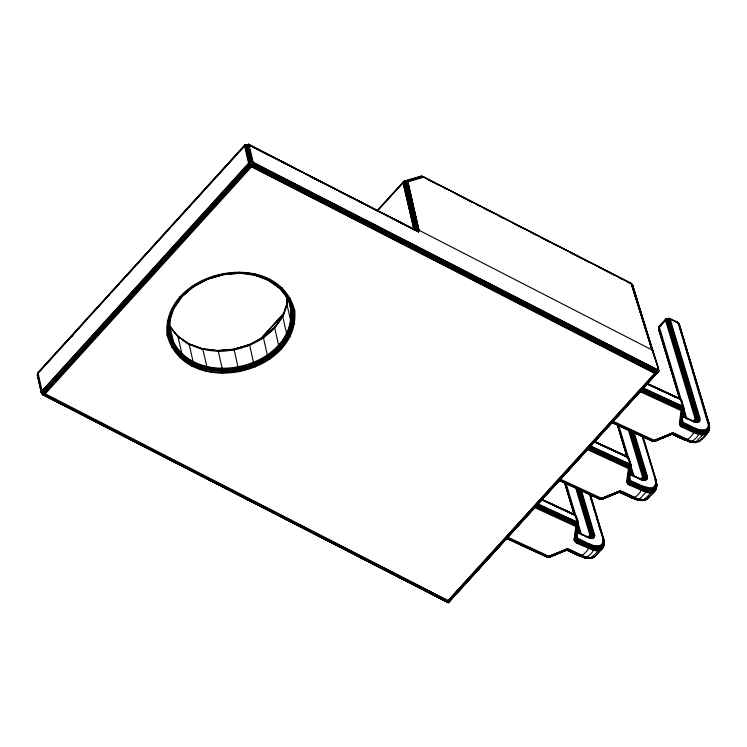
<?xml version="1.0" encoding="UTF-8"?>
<svg xmlns="http://www.w3.org/2000/svg" width="747" height="747" viewBox="0 0 747 747"><rect width="100%" height="100%" fill="white"/><g stroke="black" fill="none" stroke-linecap="round" stroke-linejoin="round"><path stroke-width="1.12" d="M377.319 210.411L404.127 181.232L420.636 176.311L423.035 176.544L631.252 283.43L632.737 285.485L654.54 357.29L630.926 283.169L423.642 177.011M631.252 283.43L632.513 284.85L658.546 369.009L658.705 371.175L448.312 602.745L43.065 394.892L41.487 393.127L37.35 375.283L38.144 372.38L245.016 144.899L248.807 144.339L418.647 231.953L248.9 144.918L261.31 151.296M167.039 334.88C161.511 269.639 277.342 245.66 294.748 310.5C300.275 375.741 184.444 399.71 167.039 334.88L169.27 333.797L169.924 332.667L169.98 319.651L169.345 321.163L167.113 321.752M294.673 323.619L292.161 322.956L290.835 321.425L286.923 304.225L286.951 296.876M290.256 336.682L287.903 335.534L286.643 333.797L282.74 316.597L287.128 303.151L287.156 297.465M289.92 304.692C302.703 370.428 182.035 395.798 169.177 328.867M589.439 494.178L602.437 537.373C605.724 540.511 604.547 547.542 600.775 550.081L597.488 550.847L593.221 550.324L576.544 543.097L574.051 540.156L576.198 538.923L576.684 536.458L577.945 538.578C585.172 540.968 592.427 547.719 600.513 545.347L602.325 543.592L603.697 538.904L590.363 494.598M679.574 398.879L658.574 329.1L659.284 326.168L665.782 319.053L667.454 319.258L669.116 318.306L677.501 322.069L679.378 324.413L709.024 423.661L707.67 427.686L705.85 429.441C697.773 431.813 690.517 425.062 683.29 422.671L682.039 421.196L683.393 423.334C690.742 425.799 698.165 432.606 706.391 430.151L708.277 428.33L708.959 425.501L708.389 421.859L678.724 323.274L669.573 318.876M656.352 481.619L655.11 479.425L655.661 482.917L654.998 485.643C659.368 490.844 649.675 495.121 647.229 498.968C637.919 504.15 627.769 494.803 619.291 492.105L603.184 498.342M697.754 441.916C703.179 439.115 709.23 433.568 709.65 426.882L708.324 424.968L678.117 322.881L669.116 318.306L665.782 319.053L665.493 320.276L695.149 418.862L695.364 420.216L694.411 421.934L697.343 420.281L699.808 421.159L697.287 422.457L695.298 422.214L682.244 416.406M709.024 423.661L679.154 323.796L677.874 322.377L679.378 324.413L677.501 322.069L676.493 322.078M418.647 231.953L407.787 181.876L407.143 181.334L404.846 180.923L377.16 211.252M206.508 278.407L207.377 279.35L192.885 286.923L181.269 296.979L179.99 296.578M413.95 230.001L403.025 182.296L407.022 181.586L418.609 231.803L407.022 181.586L422.933 176.712L631.458 283.879L658.546 369.009L632.737 286.185L632.504 286.876M418.609 231.803L418.871 230.207L407.787 181.876L407.022 181.586L418.171 231.299L247.864 144.386M541.715 499.369L574.929 514.804L576.142 516.849L574.555 514.487L541.967 499.426M593.94 441.225L627.601 456.847L629.105 459.47L627.228 456.538L594.64 441.468M679.434 398.487L681.488 400.943L679.901 398.581L647.313 383.519M37.574 375.928L37.994 372.762L41.935 390.466L43.699 393.015L44.008 394.846L448.312 602.745L658.705 371.175L253.289 162.949L251.618 161.931L247.705 144.731L249.125 144.629L244.689 145.133L248.807 144.339L253.233 162.314L252.972 164.499L251.646 166.74L45.109 393.996L43.065 394.892L41.253 392.483L37.35 374.592L37.994 372.762L244.689 145.133L246.762 145.245M222.223 373.285L222.186 368.476L218.283 351.277L217.629 350.745L232.905 349.4M574.051 540.156L575.797 526.551L577.3 522.685L574.929 514.804L541.398 499.313M656.053 488.006L655.549 490.097L653.448 492.124L650.151 492.899L645.884 492.366L628.022 484.392L626.696 480.919L628.47 468.593L629.973 464.727L627.601 456.847L594.061 441.365M594.108 441.458L627.601 456.847L629.095 458.826L631.112 465.549L629.245 479.649L629.516 481.049L630.673 482.048C638.143 484.588 645.716 491.451 654.073 488.921L656.034 487.035L656.744 484.103L655.661 482.917M708.978 429.011L708.221 432.149L706.12 434.175L702.824 434.941L698.557 434.418L693.608 432.616L680.694 426.434L679.368 422.961L681.143 410.645L682.646 406.779L680.274 398.898L647.061 383.463M679.387 424.249L681.927 422.428L683.804 408.236L681.535 400.28L680.274 398.898L646.734 383.407M239.563 272.095L239.096 273.346L222.886 274.737L207.274 279.425M603.632 544.918L602.876 548.055L594.556 556.926C584.808 559.68 576.133 551.389 567.384 548.587L566.824 549.979L549.456 557.141L547.178 557.169L506.391 538.27M656.744 484.103L655.997 489.434L647.229 498.968C637.48 501.732 628.806 493.44 620.057 490.63L619.487 492.03L602.129 499.183L599.841 499.211L560.11 480.807M709.65 426.882L708.67 431.477L699.902 441.019C690.153 443.774 681.479 435.482 672.73 432.681L672.16 434.072L654.792 441.234L652.514 441.262L611.055 422.195M576.899 532.312L589.953 538.12L593.482 538.008L594.817 535.599L581.521 490.508M602.437 537.373L602.988 540.875L604.071 542.061L603.576 545.805L601.559 547.747C593.081 550.334 585.377 543.433 577.814 540.828L576.488 539.689L576.18 538.092L577.954 525.776C579.625 522.414 576.871 517.559 574.929 514.804L541.435 499.407M679.546 397.806L658.574 329.1L659.284 326.168L660.572 325.869M629.572 474.354L642.625 480.162L644.614 480.414L647.135 479.107L644.67 478.239L641.738 479.882L642.691 478.164L642.476 476.819L628.479 430.3M647.135 479.107L647.191 475.755L634.194 432.56M656.286 483.449L655.605 486.278L653.718 488.108C645.492 490.555 638.078 483.748 630.72 481.283L629.665 480.368L629.357 478.51L628.871 480.975L626.724 482.198M699.808 421.159L699.864 417.806L670.199 319.221L669.583 318.409L665.502 319.324L669.956 318.717L669.443 318.978L665.4 319.744L669.583 318.409M709.417 426.154L708.922 429.898L706.905 431.841C698.426 434.427 690.723 427.527 683.16 424.922L681.834 423.782L681.525 422.186L683.86 408.824L683.131 406.499L642.597 387.637M658.574 329.1L659.181 326.588L666.221 318.95M173.593 308.586L181.745 296.923L193.538 286.512L182.212 296.316L173.986 308.259L171.53 308.688M269.863 359.13L267.323 355.058L263.364 337.364L275.157 326.953L274.719 328.073L278.631 345.273L281.796 348.793M37.35 375.283L38.144 372.38L38.947 372.09M586.423 449.143L628.47 468.593C634.063 468.154 629.123 460.88 628.862 458.238M604.08 544.264L604.071 542.061M656.305 486.96L656.977 484.831M709.426 428.358L708.819 422.382L707.783 421.467M169.989 320.211L174.163 307.278C162.51 327.952 171.773 353.704 192.819 363.798C212.055 372.958 234.586 372.286 254.223 364.695C275.708 355.833 295.438 335.086 292.226 310.322C288.659 291.76 272.001 279.359 254.4 275.204L253.98 274.466L265.615 278.696M282.721 316.065L287.128 303.151M287.203 303.768C275.783 352.883 198.263 369.401 170.055 326.486M182.212 296.316L181.269 296.979M507.839 537.242L548.84 556.207L549.456 557.141L554.694 554.517M559.466 478.808L601.512 498.258L602.129 499.183L601.158 498.51M612.138 420.85L654.185 440.3L654.792 441.234L657.939 439.488M174.182 307.811L173.986 308.259C163.079 328.148 172.93 353.564 193.043 362.986C212.12 372.071 234.455 371.399 253.924 363.882C288.8 351.688 309.081 304.487 271.469 282.067M206.013 371.324L206.835 366.609L202.754 348.942L188.216 343.555L177.777 336.29M403.025 182.296L404.127 181.232L415.341 230.487L403.66 182.231L403.025 182.296L404.127 181.232L421.411 176.227L423.035 176.544L403.52 181.736L377.151 210.766M410.476 227.788L416.228 230.459L405.285 181.549L405.621 180.839M404.846 180.923L417.003 230.646L406.405 180.979L405.285 181.549L416.359 230.478L417.806 231.038L406.163 181.474L407.143 181.334M255.773 274.056L254.708 275.241L238.76 273.075L234.203 273.477M249.125 144.629L245.968 145.058L249.881 162.258L248.695 163.826L41.262 391.792L248.48 163.22L250.731 162.006L658.705 371.175L448.275 602.633L42.738 394.603L41.487 393.127L41.253 392.483L249.087 164.48L250.731 162.006L246.827 144.806L248.807 144.339M181.512 296.764C165.601 312.825 163.397 340.856 180.942 356.59C201.055 374.004 230.636 374.882 254.568 365.516C276.297 356.552 296.242 335.571 293.001 310.528C288.183 285.84 262.01 273.262 238.76 273.075M274.831 327.186L283.309 315.299L274.681 327.56L263.364 337.364M576.544 543.097L578.047 539.241L576.787 534.74M629.217 485.148L630.72 481.283L629.46 476.782M681.89 427.191L683.393 423.334L682.132 418.834M191.493 366.039L192.819 363.798L193.081 361.604L189.168 344.404L187.712 343.685L200.756 348.429M201.485 349.232L202.194 348.644L217.975 350.558M39.731 371.231L42.859 367.785M44.428 366.067L53.028 356.599M54.596 354.881L57.724 351.435M60.068 348.849L72.59 335.076M75.718 331.64L87.455 318.726M90.583 315.281L103.105 301.508M106.233 298.062L109.361 294.626M111.705 292.04L119.529 283.43M121.873 280.853L124.226 278.267M126.57 275.68L139.091 261.908M142.219 258.471L153.957 245.558M157.869 241.253L168.822 229.198M172.734 224.894L176.647 220.598M178.206 218.871L185.247 211.121M188.375 207.685L191.503 204.239M193.856 201.653L201.681 193.053M204.024 190.466L206.368 187.88M208.721 185.303L218.105 174.975M219.674 173.248L221.233 171.53M224.361 168.084L236.099 155.171M240.011 150.866L245.492 144.843M71.619 336.916L73.187 335.198M259.695 339.82L284.009 313.077M260.815 338.746L284.336 312.862M261.114 338.933L283.851 313.917M654.577 373.407L251.646 166.74L248.695 163.826L251.618 161.931L658.854 370.736L448.303 602.362L448.041 600.653L654.577 373.407L657.864 372.081L252.972 164.499L249.61 165.143L43.074 392.39L43.494 394.976M448.938 601.298L453.644 596.125M455.987 593.538L459.125 590.093M465.39 583.202L474 573.724M477.921 569.41L479.49 567.692M481.049 565.965L489.668 556.487M492.805 553.041L494.365 551.314M497.502 547.868L504.552 540.109M507.68 536.663L510.033 534.077M513.945 529.772L520.211 522.872M522.564 520.295L524.917 517.708M529.614 512.535L535.095 506.503M537.448 503.917L540.576 500.471M546.057 494.439L550.763 489.266M552.322 487.548L555.46 484.093M562.51 476.343L565.638 472.898M567.206 471.17L571.128 466.866M578.169 459.106L586.003 450.488M589.925 446.183L591.484 444.456M594.621 441.01L601.671 433.251M604.799 429.805L606.368 428.087M610.29 423.773L616.555 416.882M619.683 413.436L622.036 410.85M626.733 405.677L632.214 399.645M634.567 397.059L637.695 393.613M643.176 387.581L647.882 382.408M649.451 380.69L652.579 377.235M448.303 602.362L656.436 372.865L252.617 165.311L250.245 165.769L43.699 393.015L448.041 600.653L655.511 373.183L252.169 166.077L250.936 166.31L44.4 393.566L44.549 394.509L448.209 601.718L656.436 372.865L252.169 166.077M587.478 537.336L591.194 533.797L594.519 533.713M640.142 479.387L643.867 475.839L647.191 475.755M692.814 421.429L696.54 417.89L699.864 417.806M588.459 537.831L591.419 535.216L594.817 535.599M641.131 479.873L644.091 477.258L647.49 477.641M693.804 421.924L696.764 419.31L700.163 419.693M572.193 552.126L566.105 549.306L579.915 556.226C583.949 555.338 589.869 548.821 589.663 544.003M599.374 499.117L602.166 499.08L619.095 492.002L632.588 498.277C636.621 497.39 642.541 490.863 642.336 486.054L630.617 480.629L629.366 479.154M682.637 438.629L671.59 433.783L685.26 440.319C689.294 439.432 695.205 432.915 695.009 428.096M698.828 422.102L696.559 421.037L693.916 421.691L696.503 420.412L696.54 417.89L666.875 319.305L665.4 319.744M593.482 538.008L591.222 536.944L588.571 537.597L591.997 536.187L594.463 537.065M708.903 430.711L706.578 433.493L703.301 434.268L699.052 433.736L682.403 426.528L680.228 423.96L681.656 409.972L640.655 391.008M698.548 441.832L699.92 440.506M642.336 486.054L650.329 488.062L653.186 487.399L654.998 485.643M656.249 487.847L654.232 489.789C645.753 492.376 638.05 485.475 630.487 482.879L628.871 480.975L630.627 467.827L629.74 466.324L588.739 447.36M649.33 496.942L646.613 499.472L641.906 500.611L640.524 500.06M603.557 546.617L594.556 556.926L589.971 558.495L584.528 557.906L566.422 549.951L549.447 556.711M596.657 554.9L593.94 557.43L589.243 558.56L587.282 557.43M270.293 279.341L268.257 280.237L254.148 274.933M672.73 432.681L652.514 441.262L611.522 422.298M558.849 480.246L599.841 499.211L620.057 490.63M567.384 548.587L547.178 557.169L505.71 538.101M264.849 336.234L268.164 333.367M269.826 331.929L275.634 326.897M680.694 426.434L682.777 422.933L681.535 418.451M628.022 484.392L630.001 481.619L629.441 478.323M575.349 542.341L577.431 538.839L576.189 534.357M654.792 440.805L671.768 434.044L689.873 442L695.317 442.588L703.301 434.268L703.739 432.588L703.002 430.113M602.166 499.08L619.487 492.03L633.587 498.258L638.452 500.023L642.644 500.546C645.819 497.605 653.111 493.281 650.329 488.062M584.528 557.906L589.971 558.495C593.146 555.553 600.439 551.23 597.656 546.02M695.112 421.261L695.989 419.683L695.774 418.32L666.119 319.735L658.583 328.428L679.583 398.216M642.439 479.21L643.316 477.632L643.102 476.269L629.105 429.749M702.003 438.993L700.611 439.843M699.902 441.019L694.579 442.654L688.93 441.066M179.663 357.804L181.428 355.871L181.866 353.807L177.963 336.608L169.83 326.028L173.967 343.741L173.397 345.637L171.324 347.178M249.815 344.6L234.016 349.138L217.807 350.53M191.923 286.25L193.454 286.839M263.448 337.037L264.018 336.953L249.517 344.815L233.988 349.297L249.629 344.46M629.46 283.58L630.496 283.104M625.659 456.884L627.228 456.538L628.32 458.369L627.648 457.93M585.452 536.804L587.03 536.467L589.953 538.12M282.123 287.576L279.546 288.099L268.257 280.237M683.131 406.499L642.7 388.3M679.845 425.435L682.188 423.101L681.684 419.87M626.696 480.919L628.274 480.536L629.413 479.098L631.187 466.772L630.459 464.457L590.027 446.248M627.172 483.384L629.161 481.74L629.59 479.742M602.325 543.592L603.361 544.983L601.4 546.879C593.043 549.4 585.471 542.546 578.001 540.006L576.843 539.007L576.572 537.607L578.514 524.73L577.795 522.405L537.354 504.206M574.499 541.342L576.843 539.007L576.348 535.776M651.683 440.851L652.159 440.581L651.431 440.347L652.047 441.16L654.839 441.122L672.16 434.072L686.26 440.3L691.124 442.065L695.317 442.588M599.01 498.8L602.119 498.763L599.01 498.8L599.486 498.529M193.23 286.979L207.377 279.35M263.672 336.897L249.526 344.535L253.504 362.491L255.278 366.973M546.701 557.066L549.493 557.029L566.422 549.951L585.134 558.056C589.215 555.945 595.434 550.875 593.958 545.562M648.704 497.455L645.875 499.78L644.259 499.724M595.266 555.749L596.031 555.413M630.207 430.421L643.867 475.839L643.83 478.36L641.243 479.639L643.895 478.986L646.155 480.05M643.335 500.247L639.087 499.724L619.683 491.778L601.783 498.763L619.963 491.022L634.717 497.418M421.411 176.227L422.615 176.488L419.917 176.609L423.035 176.544M660.04 438.61L665.297 436.416M667.398 435.538L670.545 434.222L667.36 435.417M654.839 441.122L671.768 434.044L690.48 442.149C694.561 440.039 700.779 434.969 699.304 429.656M603.174 498.324L606.321 497.007M608.422 496.129L618.927 491.741L631.971 497.455L632.588 498.277M589.682 537.336L591.157 536.318L591.194 533.797L577.534 488.379M556.795 553.639L565.199 550.128L562.015 551.323M654.792 441.234L671.964 434.156L685.727 440.422L672.16 434.072L654.661 441.122L672.356 433.82L691.759 441.766L696.008 442.289M602.129 499.183L619.291 492.105L633.054 498.37L618.927 491.741L613.632 493.776M549.456 557.141L566.824 549.979L585.779 557.972M601.783 498.763L619.861 491.367L634.156 497.932L619.963 491.022L601.512 498.258M549.493 557.029L566.618 550.063L580.382 556.328L566.824 549.979L549.325 557.029L567.01 549.727L586.414 557.673L590.662 558.196M619.487 492.03L601.998 499.08L619.683 491.778L633.587 498.258M654.185 440.3L672.636 433.064L687.389 439.46M548.84 556.207L567.29 548.97L582.044 555.366M290.462 298.202L288.837 298.557L287.072 297.848L278.939 287.268M246.827 144.806L244.577 146.02L248.695 163.826L249.106 162.678L245.203 145.478L245.968 145.058L244.54 145.506L245.203 145.478L38.032 373.267L37.583 373.902L41.496 391.111L42.159 391.073L41.253 392.483L42.738 394.603L448.219 602.437M212.802 276.95L216.098 275.97M208.488 278.734L222.923 274.775L222.755 273.579M207.087 279.285L222.905 274.579L239.273 273.141M245.8 346.216L249.003 345.263M632.737 285.485L630.926 283.169L632.513 284.85L652.066 349.969L418.955 230.216L407.787 181.876L423.577 177.263L422.195 176.357M694.887 442.252L696.932 441.766M641.934 479.35L644.67 478.239L644.717 475.568L631.056 430.151M591.941 538.363L590.718 537.401L587.758 537.112L591.222 536.944L591.997 536.187L592.044 533.517L578.71 489.21M589.542 558.158L593.211 557.738M418.871 230.207L407.787 181.876M691.367 420.58L694.878 421.653L698.146 421.541L699.061 420.664L699.108 417.564L669.443 318.978L670.199 319.221M249.087 164.48L253.196 163.696L658.378 371.632L252.972 164.499L657.211 372.501L252.617 165.311M669.956 318.717L668.602 318.913L698.268 417.498L698.52 419.114L697.381 421.177L693.104 421.205L696.064 421.495L697.287 422.457M679.368 422.961L681.525 422.186L682.03 420.552M574.023 538.867L576.572 537.607L578.458 524.142L576.189 516.186M644.614 480.414L643.391 479.443L638.694 478.528M638.601 499.818L636.677 499.575L639.087 499.724L646.379 491.694L647.014 489.154L646.631 487.604M294.748 310.5L292.226 310.322L290.9 308.987M695.765 421.121L697.343 420.281L697.39 417.61L667.725 319.025M225.09 274.28L230.786 273.775M239.031 371.801L234.091 349.4L218.143 350.81L201.849 348.83M222.998 350.679L225.211 350.483M230.73 349.998L232.943 349.801M587.852 558.009L583.584 556.973M420.636 176.311L422.111 176.619M633.437 432.317L646.435 475.522L646.388 478.622L645.473 479.499L642.205 479.602L639.236 478.416L642.625 480.162M574.088 514.394L574.555 514.487M642.663 479.275L644.708 479.135L645.548 478.323L645.595 475.456L632.261 431.15M589.99 537.233L592.035 537.084L592.875 536.281L592.922 533.405L579.924 490.209M630.888 464.951L629.973 464.727L631.187 466.772L631.131 466.193M693.748 421.131L695.298 422.214M689.873 442L690.48 442.149M641.075 479.079L641.682 479.229M588.403 537.037L589.009 537.186M176.824 335.627L188.972 343.928L202.754 348.942M249.33 145.114L248.564 144.834L252.467 162.034L253.289 162.949L658.854 370.736M691.909 420.458L694.355 421.28M687.856 440.674L684.644 439.507L685.26 440.319M633.045 497.847L636.257 499.015M637.807 500.098L619.095 492.002M586.563 536.365L591.381 537.784L592.81 537.448L594.042 535.216L580.438 489.164M582.511 556.58L579.298 555.413L579.915 556.226M250.731 162.006L253.289 162.949M646.781 383.5L680.274 398.898L681.488 400.943M646.949 383.865L681.115 399.776M647.425 384.07L654.764 387.46M660.012 389.878L675.746 397.143L657.005 388.384M641.608 388.58L682.599 407.545L683.692 409.384M641.412 389.402L682.413 408.376L683.3 409.87L681.143 410.645L640.142 391.68M641.094 390.233L682.086 409.207L682.721 410.262L680.965 423.54L682.833 425.753C690.48 428.404 698.277 435.333 706.849 432.7L705.85 429.441M682.599 416.042L692.376 420.561M681.992 415.902L692.992 421.373M671.45 433.4L682.609 438.564M612.624 421.85L653.625 440.814L672.356 433.82L686.26 440.3M612.054 422.176L653.055 441.141M594.276 441.822L628.442 457.734M594.752 442.028L601.046 444.932M603.146 445.903L618.88 453.158M589.925 445.595L630.459 464.457M589.981 447.023L629.926 465.502L631.019 467.333M588.421 448.191L629.413 467.155L630.048 468.21L628.292 481.498L630.16 483.711C637.807 486.353 645.604 493.291 654.176 490.658L656.23 488.669L656.977 485.587L656.146 480.34M587.982 448.966L628.983 467.93L627.555 481.918L629.73 484.486L646.379 491.694L650.628 492.217L653.905 491.451L654.073 488.921L653.186 487.399M629.936 473.99L639.703 478.51M629.329 473.85L640.319 479.331M619.795 491.825L625.883 494.645M627.91 495.578L631.971 497.455M559.951 479.807L600.952 498.772M559.391 480.134L600.383 499.099M541.603 499.771L575.769 515.682M549.418 503.366L552.565 504.823M554.666 505.784L565.162 510.631M537.252 503.543L577.795 522.405M536.262 504.486L577.254 523.451L578.346 525.29M536.066 505.308L577.067 524.282L577.954 525.776L575.797 526.551L534.796 507.587M535.748 506.139L576.74 525.113L577.375 526.168L575.62 539.446L577.487 541.659C585.134 544.311 592.931 551.239 601.503 548.606L600.513 545.347M535.31 506.914L576.311 525.879L574.863 538.746L575.274 540.903L577.058 542.434L588.776 547.859L593.706 549.652L597.955 550.175L601.232 549.4L603.324 547.383L604.304 543.536L603.473 538.288M577.263 531.948L587.646 537.28M576.656 531.808L587.403 536.776M574.228 553.06L578.281 554.946L566.254 549.689L579.541 555.917M507.278 537.756L548.279 556.72L567.01 549.727L580.914 556.207M508.249 538.746L511.396 540.202M516.653 542.63L524.011 546.038M526.121 547.009L535.58 551.389M537.681 552.36L541.883 554.302M506.718 538.083L547.71 557.047M646.911 383.762L680.517 399.402M594.238 441.72L627.844 457.351M541.566 499.668L575.171 515.309M647.621 384.005L654.923 387.413M594.948 441.963L618.927 453.149M546.449 501.863L565.208 510.612M671.59 433.783L684.887 440.011M427.284 179.271L439.694 185.639M444.867 188.291L446.93 189.355M456.24 194.127L471.759 202.082M476.931 204.734L478.995 205.798M484.168 208.45L493.478 213.222M498.651 215.874L503.814 218.526M513.124 223.306L525.533 229.665M530.706 232.317L535.879 234.969M541.052 237.621L550.362 242.402M552.425 243.457L557.598 246.108M570.008 252.477L582.417 258.845M584.49 259.9L589.663 262.552M598.973 267.333L614.482 275.288M619.655 277.94L621.719 279.005M626.892 281.656L629.992 283.244M407.022 181.586L418.553 231.691L248.9 144.918L268.584 155.012L263.364 152.36M273.757 157.673L275.83 158.728M281.012 161.389L290.331 166.17L280.928 161.399M292.404 167.235L300.686 171.483M305.868 174.135L307.941 175.2M310.005 176.264L322.443 182.632M327.616 185.293L329.688 186.358M339.007 191.139L354.545 199.104M359.727 201.755L361.8 202.82M366.973 205.481L376.292 210.262M378.365 211.317L383.547 213.978M391.83 218.227L393.902 219.291M395.975 220.346L408.404 226.724M253.233 162.314L658.845 370.344M251.646 166.74L655.511 373.183L448.209 601.718L44.008 394.846M44.549 394.509L448.041 600.653M46.697 396.255L51.879 398.917M53.952 399.981L69.518 407.955M78.855 412.746L84.037 415.407M86.11 416.471L98.567 422.858M100.64 423.923L102.712 424.987M107.895 427.648L127.606 437.751M129.679 438.816L134.871 441.477M140.053 444.138L145.245 446.799M147.318 447.864L156.655 452.654M161.847 455.315L163.92 456.37M169.102 459.031L185.704 467.547M190.887 470.208L196.078 472.87M198.151 473.934L213.707 481.918M223.045 486.699L228.237 489.36M230.309 490.424L242.756 496.811M244.829 497.876L246.902 498.94M252.094 501.601L257.276 504.262M259.358 505.327L271.805 511.704M273.878 512.769L279.07 515.43M284.252 518.091L289.434 520.752M291.517 521.817L300.854 526.607M306.037 529.268L308.109 530.333M313.301 532.994L329.894 541.5M335.086 544.161L340.268 546.823M342.341 547.887L357.906 555.871M367.244 560.661L372.426 563.322M374.499 564.387L386.955 570.764M389.028 571.828L391.101 572.893M396.283 575.554L401.475 578.215M403.548 579.28L415.995 585.667M418.077 586.731L420.15 587.796M425.332 590.457L433.633 594.705M435.706 595.77L448.153 602.157M248.377 144.255L418.544 231.682M295.392 168.841L297.493 169.896M309.865 176.283L315.066 178.935M317.092 180.008L322.302 182.651M338.793 191.167L344.012 193.818M349.176 196.47L351.249 197.535M366.693 205.518L368.822 206.574M370.885 207.638L376.058 210.29M267.734 279.471L269.602 280.769M267.93 279.948L279.546 288.099M177.963 336.906L179.738 338.139M183.276 340.604L186.825 343.069M707.67 427.686L708.707 429.077L706.746 430.972C698.389 433.493 690.816 426.64 683.346 424.1L682.188 423.101L681.918 421.7L683.86 408.824L681.535 400.28M172.146 329.66L175.489 333.928M546.085 556.254L546.337 556.758M287.072 297.848L286.839 297.334C303.702 330.249 269.602 363.182 238.246 367.711C211.457 373.211 176.161 362.491 169.924 332.667L169.914 332.088M42.738 394.603L41.925 393.688L38.013 376.488M708.819 422.382L709.034 422.998M654.904 358.355L658.546 369.009M651.916 349.755L631.458 283.879L651.823 349.652M679.462 326.859L681.124 332.396M683.794 341.258L684.794 344.582M686.129 349.017L687.791 354.554M688.463 356.767L690.788 364.517M692.796 371.166L693.795 374.49M695.121 378.925L696.792 384.462M698.128 388.888L699.79 394.425M704.794 411.046L706.457 416.583M707.12 418.796L708.791 424.333M686.932 419.067L659.181 326.588L658.817 327.756L680.48 399.757M663.495 342.808L664.494 346.132M672.496 372.716L673.495 376.04M683.15 408.618L685.821 417.48M683.888 412.204L685.214 416.639M683.244 410.402L685.578 418.152M683.57 412.176L685.232 417.713M643.036 436.64L656.361 480.956M642.383 435.51L656.025 480.508M642.112 436.22L655.782 481.18M618.591 424.959L633.923 475.914M617.816 424.483L628.143 458.817M630.813 467.678L633.475 476.539M617.545 424.744L627.209 456.865M630.879 469.051L632.214 473.477M617.573 425.155L627.247 457.276M630.571 468.35L632.578 474.999M617.115 424.221L626.901 456.837M630.561 469.023L632.569 475.662M590.354 495.261L603.679 539.567M590.046 494.57L603.044 537.765L603.623 541.407L602.932 544.236L601.046 546.057C592.819 548.513 585.405 541.706 578.047 539.241L576.693 537.102M590.447 497.044L591.447 500.369M593.445 507.017L594.444 510.332M596.451 516.98L597.451 520.304M598.777 524.739L600.448 530.277M576.432 487.698L590.438 534.226L590.644 535.59L589.766 537.168L589.803 534.777L575.479 487.137M565.918 482.907L581.586 534.973M573.154 508.567L574.154 511.891M565.143 482.431L575.143 515.663M577.804 524.525L580.475 533.386M564.573 482.002L574.238 514.123M577.907 526.308L580.232 534.058M564.443 482.17L574.107 514.3M578.439 528.699L579.775 533.125M564.564 482.665L574.228 514.786M578.225 528.082L579.56 532.508M416.228 230.459L404.426 181.801L415.257 230.506M417.433 230.832L406.163 181.474L418.152 231.281M403.035 182.782L414.212 229.749L403.66 182.231L414.66 229.488M405.285 181.549L416.798 230.58M415.771 230.44L404.426 181.801L415.649 230.44M406.163 181.474L417.62 230.926M414.23 229.74L403.66 182.231L414.613 229.516M403.66 182.231L414.417 229.618M42.542 391.727L43.065 394.892M655.717 479.817L656.753 486.306M286.913 303.665L286.923 304.225M167.963 321.696C162.949 352.267 194.734 373.313 222.326 372.52C252.775 372.632 286.689 355.161 293.795 323.535C298.8 292.964 267.015 271.917 239.432 272.711C208.983 272.599 175.059 290.069 167.963 321.696M672.636 433.064L654.456 440.805L672.533 433.419L686.829 439.974L672.636 433.064M567.29 548.97L549.11 556.711L567.188 549.325L581.483 555.88L567.29 548.97M683.561 407.003L682.646 406.779L683.86 408.824L683.561 407.003M578.215 522.909L577.3 522.685L578.514 524.73L578.215 522.909M626.219 456.557L624.128 455.586L626.219 456.557M573.556 514.506L567.253 511.602L573.556 514.506"/></g></svg>
